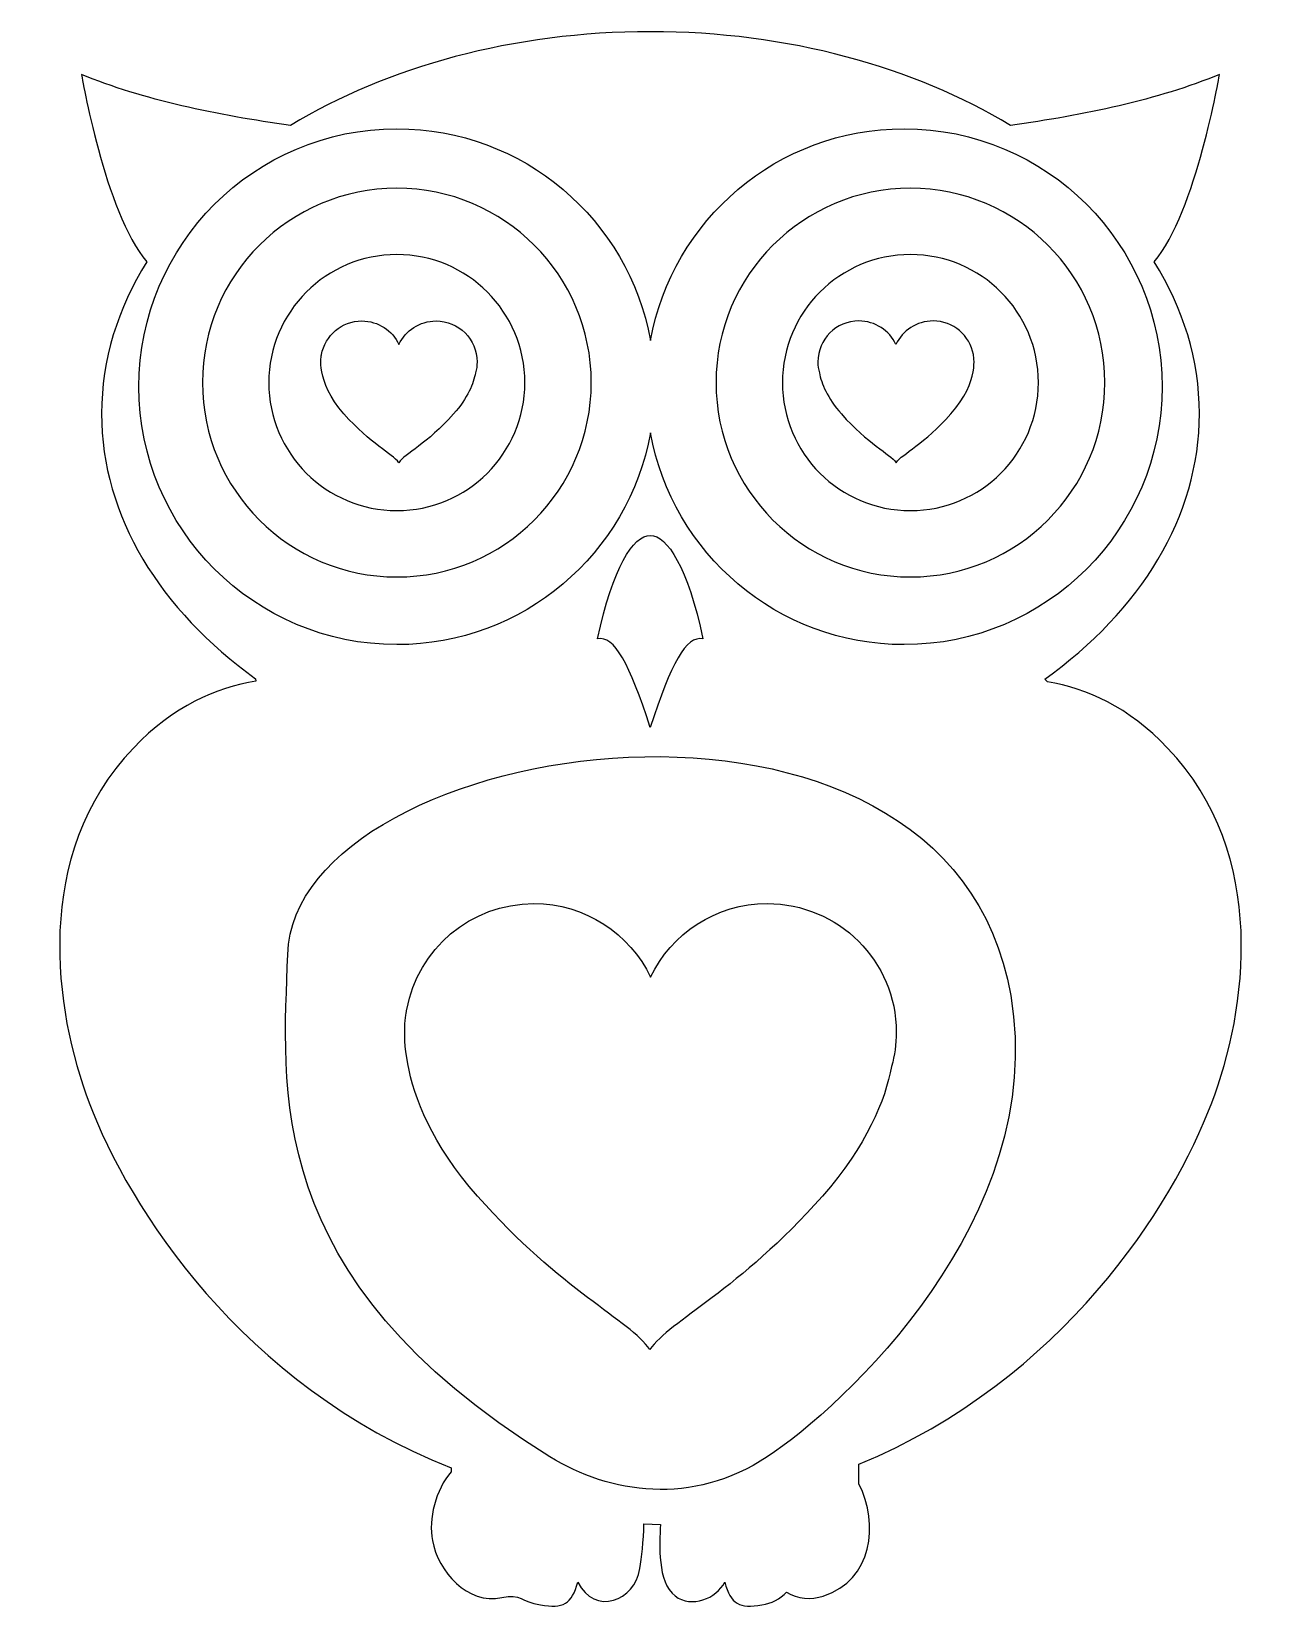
# Model space of a CAD drawing. Header units: centimetres. Extents: x -6.2 to 6.2, y -7.9 to 7.8.
import ezdxf

# ---------------------------------------------------------------- set-up
doc = ezdxf.new("R2010")
doc.units = ezdxf.units.CM
doc.header["$MEASUREMENT"] = 0
doc.layers.add('Camada 1', color=7, linetype='Continuous')

msp = doc.modelspace()

# ---------------------------------------------------------------- linework, layer by layer
at = {"layer": 'Camada 1'}
for points, knots in [([(-0.06576, -7.01818), (-0.06907, -7.19196), (-0.09029, -7.3596), (-0.10532, -7.4648), (-0.10532, -7.4648), (-0.1512, -7.78817), (-0.55821, -7.94028), (-0.72455, -7.59945), (-0.72455, -7.59945), (-0.78302, -7.82019), (-0.8711, -7.86435), (-1.09476, -7.82707), (-1.09476, -7.82707), (-1.2951, -7.79376), (-1.28486, -7.71094), (-1.48103, -7.75463), (-1.48103, -7.75463), (-1.82049, -7.83014), (-2.11682, -7.48973), (-2.1718, -7.18596), (-2.1718, -7.18596), (-2.21059, -6.97186), (-2.1428, -6.67994), (-1.98426, -6.5009), (-1.98426, -6.5009), (-1.98426, -6.5009), (-1.98508, -6.46325), (-1.98508, -6.46325), (-1.98508, -6.46325), (-4.07711, -5.63316), (-5.19217, -3.87469), (-5.58957, -2.82633), (-5.58957, -2.82633), (-5.93856, -1.90587), (-6.16173, -0.35917), (-5.14949, 0.70559), (-5.14949, 0.70559), (-4.74867, 1.12704), (-4.32709, 1.30572), (-3.92854, 1.37083), (-3.92854, 1.37083), (-3.92854, 1.37083), (-3.93227, 1.3953), (-3.93227, 1.3953), (-3.93227, 1.3953), (-4.88162, 2.07935), (-5.46564, 3.01048), (-5.46564, 4.0365), (-5.46564, 4.0365), (-5.46564, 4.57368), (-5.30467, 5.08465), (-5.01566, 5.54809), (-5.01566, 5.54809), (-5.43397, 6.04019), (-5.66601, 7.41314), (-5.66601, 7.41314), (-5.66601, 7.41314), (-5.0589, 7.16152), (-4.30616, 7.00439), (-3.58406, 6.90601), (-3.58406, 6.90601), (-2.62418, 7.48681), (-1.37161, 7.83889), (0.00012, 7.83889), (0.00012, 7.83889), (1.37161, 7.83889), (2.62407, 7.4866), (3.58393, 6.90602), (3.58393, 6.90602), (4.30616, 7.00439), (5.05888, 7.16153), (5.66599, 7.41315), (5.66599, 7.41315), (5.66599, 7.41315), (5.43395, 6.04007), (5.01567, 5.54802), (5.01567, 5.54802), (5.30467, 5.08463), (5.46565, 4.57367), (5.46565, 4.03651), (5.46565, 4.03651), (5.46565, 3.008), (4.87878, 2.07484), (3.92535, 1.39031), (3.92535, 1.39031), (3.92535, 1.39031), (3.95332, 1.3666), (3.95332, 1.3666), (3.95332, 1.3666), (4.34448, 1.29823), (4.75683, 1.11831), (5.14953, 0.70562), (5.14953, 0.70562), (6.16177, -0.35914), (5.9386, -1.90584), (5.58961, -2.8263), (5.58961, -2.8263), (5.19797, -3.85952), (4.10942, -5.5826), (2.07536, -6.42664), (2.07536, -6.42664), (2.07536, -6.42664), (2.07488, -6.62002), (2.07488, -6.62002), (2.07488, -6.62002), (2.27755, -7.02467), (2.21254, -7.58056), (1.72097, -7.73849), (1.72097, -7.73849), (1.60029, -7.77728), (1.4626, -7.76947), (1.35473, -7.69864), (1.35473, -7.69864), (1.28999, -7.76992), (1.20355, -7.81141), (1.10943, -7.82702), (1.10943, -7.82702), (0.88554, -7.8643), (0.79749, -7.82014), (0.73925, -7.5994), (0.73925, -7.5994), (0.65863, -7.76482), (0.4054, -7.86091), (0.24628, -7.73778), (0.24628, -7.73778), (0.0634, -7.59636), (0.09298, -7.23047), (0.09809, -7.02674), (0.09809, -7.02674), (0.09809, -7.02674), (-0.06576, -7.01818), (-0.06576, -7.01818)], [0, 0, 0, 0, 0.02941176, 0.02941176, 0.02941176, 0.02941176, 0.05882353, 0.05882353, 0.05882353, 0.05882353, 0.08823529, 0.08823529, 0.08823529, 0.08823529, 0.11764706, 0.11764706, 0.11764706, 0.11764706, 0.14705882, 0.14705882, 0.14705882, 0.14705882, 0.17647059, 0.17647059, 0.17647059, 0.17647059, 0.20588235, 0.20588235, 0.20588235, 0.20588235, 0.23529412, 0.23529412, 0.23529412, 0.23529412, 0.26470588, 0.26470588, 0.26470588, 0.26470588, 0.29411765, 0.29411765, 0.29411765, 0.29411765, 0.32352941, 0.32352941, 0.32352941, 0.32352941, 0.35294118, 0.35294118, 0.35294118, 0.35294118, 0.38235294, 0.38235294, 0.38235294, 0.38235294, 0.41176471, 0.41176471, 0.41176471, 0.41176471, 0.44117647, 0.44117647, 0.44117647, 0.44117647, 0.47058824, 0.47058824, 0.47058824, 0.47058824, 0.5, 0.5, 0.5, 0.5, 0.52941176, 0.52941176, 0.52941176, 0.52941176, 0.55882353, 0.55882353, 0.55882353, 0.55882353, 0.58823529, 0.58823529, 0.58823529, 0.58823529, 0.61764706, 0.61764706, 0.61764706, 0.61764706, 0.64705882, 0.64705882, 0.64705882, 0.64705882, 0.67647059, 0.67647059, 0.67647059, 0.67647059, 0.70588235, 0.70588235, 0.70588235, 0.70588235, 0.73529412, 0.73529412, 0.73529412, 0.73529412, 0.76470588, 0.76470588, 0.76470588, 0.76470588, 0.79411765, 0.79411765, 0.79411765, 0.79411765, 0.82352941, 0.82352941, 0.82352941, 0.82352941, 0.85294118, 0.85294118, 0.85294118, 0.85294118, 0.88235294, 0.88235294, 0.88235294, 0.88235294, 0.91176471, 0.91176471, 0.91176471, 0.91176471, 0.94117647, 0.94117647, 0.94117647, 0.94117647, 1, 1, 1, 1]), ([(2.52485, 6.87242), (1.264, 6.87242), (0.21737, 5.96294), (0.00014, 4.76459), (0.00014, 4.76459), (-0.21735, 5.96294), (-1.26396, 6.87242), (-2.52481, 6.87242), (-2.52481, 6.87242), (-3.94337, 6.87242), (-5.09333, 5.72241), (-5.09333, 4.3039), (-5.09333, 4.3039), (-5.09333, 2.88544), (-3.9434, 1.73532), (-2.52481, 1.73532), (-2.52481, 1.73532), (-1.26396, 1.73532), (-0.21735, 2.64501), (0.00014, 3.84326), (0.00014, 3.84326), (0.21736, 2.64501), (1.264, 1.73532), (2.52485, 1.73532), (2.52485, 1.73532), (3.94341, 1.73532), (5.09337, 2.88544), (5.09337, 4.3039), (5.09337, 4.3039), (5.09337, 5.72241), (3.94342, 6.87242), (2.52485, 6.87242)], [0, 0, 0, 0, 0.11111111, 0.11111111, 0.11111111, 0.11111111, 0.22222222, 0.22222222, 0.22222222, 0.22222222, 0.33333333, 0.33333333, 0.33333333, 0.33333333, 0.44444444, 0.44444444, 0.44444444, 0.44444444, 0.55555556, 0.55555556, 0.55555556, 0.55555556, 0.66666667, 0.66666667, 0.66666667, 0.66666667, 0.77777778, 0.77777778, 0.77777778, 0.77777778, 1, 1, 1, 1]), ([(-1.72719, 4.55112), (-1.72719, 4.77578), (-1.90996, 4.95808), (-2.13547, 4.95808), (-2.13547, 4.95808), (-2.29877, 4.95808), (-2.43921, 4.86286), (-2.50467, 4.72503), (-2.50467, 4.72503), (-2.57037, 4.86283), (-2.71102, 4.95808), (-2.87421, 4.95808), (-2.87421, 4.95808), (-3.0745, 4.95808), (-3.24143, 4.81364), (-3.27579, 4.62349), (-3.27579, 4.62349), (-3.27579, 4.62349), (-3.27579, 4.62349), (-3.27579, 4.62349), (-3.27579, 4.62349), (-3.27579, 4.62349), (-3.34305, 4.36139), (-3.05201, 4.03244), (-3.05201, 4.03244), (-2.78677, 3.73259), (-2.57092, 3.6393), (-2.50668, 3.54727), (-2.50668, 3.54727), (-2.44231, 3.63929), (-2.22635, 3.73258), (-1.96106, 4.03244), (-1.96106, 4.03244), (-1.81964, 4.19259), (-1.76252, 4.33682), (-1.74191, 4.44294), (-1.74191, 4.44294), (-1.73219, 4.47723), (-1.72719, 4.51355), (-1.72719, 4.55112)], [0, 0, 0, 0, 0.09090909, 0.09090909, 0.09090909, 0.09090909, 0.18181818, 0.18181818, 0.18181818, 0.18181818, 0.27272727, 0.27272727, 0.27272727, 0.27272727, 0.36363636, 0.36363636, 0.36363636, 0.36363636, 0.45454545, 0.45454545, 0.45454545, 0.45454545, 0.54545455, 0.54545455, 0.54545455, 0.54545455, 0.63636364, 0.63636364, 0.63636364, 0.63636364, 0.72727273, 0.72727273, 0.72727273, 0.72727273, 0.81818182, 0.81818182, 0.81818182, 0.81818182, 1, 1, 1, 1]), ([(1.66668, 4.55112), (1.66668, 4.77578), (1.84932, 4.95808), (2.07488, 4.95808), (2.07488, 4.95808), (2.23818, 4.95808), (2.37865, 4.86286), (2.44413, 4.72503), (2.44413, 4.72503), (2.5098, 4.86283), (2.65053, 4.95808), (2.81362, 4.95808), (2.81362, 4.95808), (3.01396, 4.95808), (3.18091, 4.81364), (3.21528, 4.62349), (3.21528, 4.62349), (3.21528, 4.62349), (3.21528, 4.62349), (3.21528, 4.62349), (3.21528, 4.62349), (3.21528, 4.62349), (3.28259, 4.36139), (2.9915, 4.03244), (2.9915, 4.03244), (2.72628, 3.73259), (2.51041, 3.6393), (2.44625, 3.54727), (2.44625, 3.54727), (2.38182, 3.63929), (2.16584, 3.73258), (1.90063, 4.03244), (1.90063, 4.03244), (1.75921, 4.19259), (1.70201, 4.33682), (1.68142, 4.44294), (1.68142, 4.44294), (1.6716, 4.47723), (1.66668, 4.51355), (1.66668, 4.55112)], [0, 0, 0, 0, 0.09090909, 0.09090909, 0.09090909, 0.09090909, 0.18181818, 0.18181818, 0.18181818, 0.18181818, 0.27272727, 0.27272727, 0.27272727, 0.27272727, 0.36363636, 0.36363636, 0.36363636, 0.36363636, 0.45454545, 0.45454545, 0.45454545, 0.45454545, 0.54545455, 0.54545455, 0.54545455, 0.54545455, 0.63636364, 0.63636364, 0.63636364, 0.63636364, 0.72727273, 0.72727273, 0.72727273, 0.72727273, 0.81818182, 0.81818182, 0.81818182, 0.81818182, 1, 1, 1, 1]), ([(-0.52762, 1.79165), (-0.35884, 1.82914), (-0.20874, 1.54784), (-0.00269, 0.91038), (-0.00269, 0.91038), (0.20384, 1.54784), (0.35362, 1.82917), (0.52253, 1.79165), (0.52253, 1.79165), (0.37251, 2.50407), (0.16632, 2.82284), (-0.00269, 2.82284), (-0.00269, 2.82284), (-0.17141, 2.82284), (-0.37757, 2.50407), (-0.52762, 1.79165)], [0, 0, 0, 0, 0.2, 0.2, 0.2, 0.2, 0.4, 0.4, 0.4, 0.4, 0.6, 0.6, 0.6, 0.6, 1, 1, 1, 1]), ([(0.02465, -6.6756), (0.39769, -6.69097), (0.78953, -6.59874), (1.16254, -6.3526), (1.16254, -6.3526), (1.90851, -5.86055), (3.96427, -3.98154), (3.58708, -1.76002), (3.58708, -1.76002), (2.97507, 1.84644), (-3.55006, 0.82805), (-3.61268, -1.35), (-3.61268, -1.35), (-3.65001, -2.65186), (-3.90116, -4.55966), (-1.00135, -6.35261), (-1.00135, -6.35261), (-0.70288, -6.53711), (-0.34839, -6.66022), (0.02465, -6.6756), (0.02465, -6.6756), (0.02465, -6.6756), (0.02465, -6.6756), (0.02465, -6.6756)], [0, 0, 0, 0, 0.14285714, 0.14285714, 0.14285714, 0.14285714, 0.28571429, 0.28571429, 0.28571429, 0.28571429, 0.42857143, 0.42857143, 0.42857143, 0.42857143, 0.57142857, 0.57142857, 0.57142857, 0.57142857, 0.71428571, 0.71428571, 0.71428571, 0.71428571, 1, 1, 1, 1]), ([(2.44752, -2.12405), (2.44752, -1.41685), (1.87218, -0.84328), (1.16257, -0.84328), (1.16257, -0.84328), (0.64862, -0.84328), (0.20655, -1.14311), (0.00049, -1.57668), (0.00049, -1.57668), (-0.20615, -1.14311), (-0.6488, -0.84328), (-1.16227, -0.84328), (-1.16227, -0.84328), (-1.79283, -0.84328), (-2.31816, -1.29781), (-2.42616, -1.89643), (-2.42616, -1.89643), (-2.42616, -1.89643), (-2.42616, -1.89643), (-2.42616, -1.89643), (-2.42616, -1.89643), (-2.42616, -1.89643), (-2.63804, -2.72116), (-1.722, -3.7565), (-1.722, -3.7565), (-0.88727, -4.70014), (-0.2079, -4.99369), (-0.0057, -5.28338), (-0.0057, -5.28338), (0.19673, -4.99369), (0.87634, -4.70013), (1.71142, -3.7565), (1.71142, -3.7565), (2.15626, -3.25234), (2.33613, -2.7985), (2.401, -2.46443), (2.401, -2.46443), (2.43164, -2.35654), (2.44752, -2.24226), (2.44752, -2.12405)], [0, 0, 0, 0, 0.09090909, 0.09090909, 0.09090909, 0.09090909, 0.18181818, 0.18181818, 0.18181818, 0.18181818, 0.27272727, 0.27272727, 0.27272727, 0.27272727, 0.36363636, 0.36363636, 0.36363636, 0.36363636, 0.45454545, 0.45454545, 0.45454545, 0.45454545, 0.54545455, 0.54545455, 0.54545455, 0.54545455, 0.63636364, 0.63636364, 0.63636364, 0.63636364, 0.72727273, 0.72727273, 0.72727273, 0.72727273, 0.81818182, 0.81818182, 0.81818182, 0.81818182, 1, 1, 1, 1])]:
    msp.add_open_spline(points, degree=3, knots=knots, dxfattribs=at)
at = {"layer": 'Camada 1', "lineweight": 25}
for points in [[(-0.58988, 4.34472), (-0.58988, 3.27596), (-1.45642, 2.40913), (-2.52552, 2.40913), (-2.52552, 2.40913), (-3.59428, 2.40913), (-4.46129, 3.27596), (-4.46129, 4.34472), (-4.46129, 4.34472), (-4.46129, 5.41382), (-3.59428, 6.28025), (-2.52552, 6.28025), (-2.52552, 6.28025), (-1.45641, 6.28026), (-0.58988, 5.41383), (-0.58988, 4.34472)], [(4.52397, 4.34472), (4.52397, 3.27596), (3.65743, 2.40913), (2.58844, 2.40913), (2.58844, 2.40913), (1.51968, 2.40913), (0.6527, 3.27596), (0.6527, 4.34472), (0.6527, 4.34472), (0.6527, 5.41382), (1.51971, 6.28025), (2.58844, 6.28025), (2.58844, 6.28025), (3.65743, 6.28026), (4.52397, 5.41383), (4.52397, 4.34472)]]:
    msp.add_open_spline(points, degree=3, knots=[0, 0, 0, 0, 0.2, 0.2, 0.2, 0.2, 0.4, 0.4, 0.4, 0.4, 0.6, 0.6, 0.6, 0.6, 1, 1, 1, 1], dxfattribs=at)
at = {"layer": 'Camada 1', "color": 7}
for points in [[(-1.25117, 4.34472), (-1.25117, 3.64061), (-1.82148, 3.07001), (-2.52554, 3.07001), (-2.52554, 3.07001), (-3.2297, 3.07001), (-3.80059, 3.64061), (-3.80059, 4.34472), (-3.80059, 4.34472), (-3.80059, 5.04888), (-3.2297, 5.61967), (-2.52554, 5.61967), (-2.52554, 5.61967), (-1.82148, 5.61967), (-1.25117, 5.04889), (-1.25117, 4.34472)], [(3.8628, 4.34472), (3.8628, 3.64061), (3.29249, 3.07001), (2.58843, 3.07001), (2.58843, 3.07001), (1.88416, 3.07001), (1.3134, 3.64061), (1.3134, 4.34472), (1.3134, 4.34472), (1.3134, 5.04888), (1.88416, 5.61967), (2.58843, 5.61967), (2.58843, 5.61967), (3.29249, 5.61967), (3.8628, 5.04889), (3.8628, 4.34472)]]:
    msp.add_open_spline(points, degree=3, knots=[0, 0, 0, 0, 0.2, 0.2, 0.2, 0.2, 0.4, 0.4, 0.4, 0.4, 0.6, 0.6, 0.6, 0.6, 1, 1, 1, 1], dxfattribs=at)

doc.saveas('drawing.dxf')
